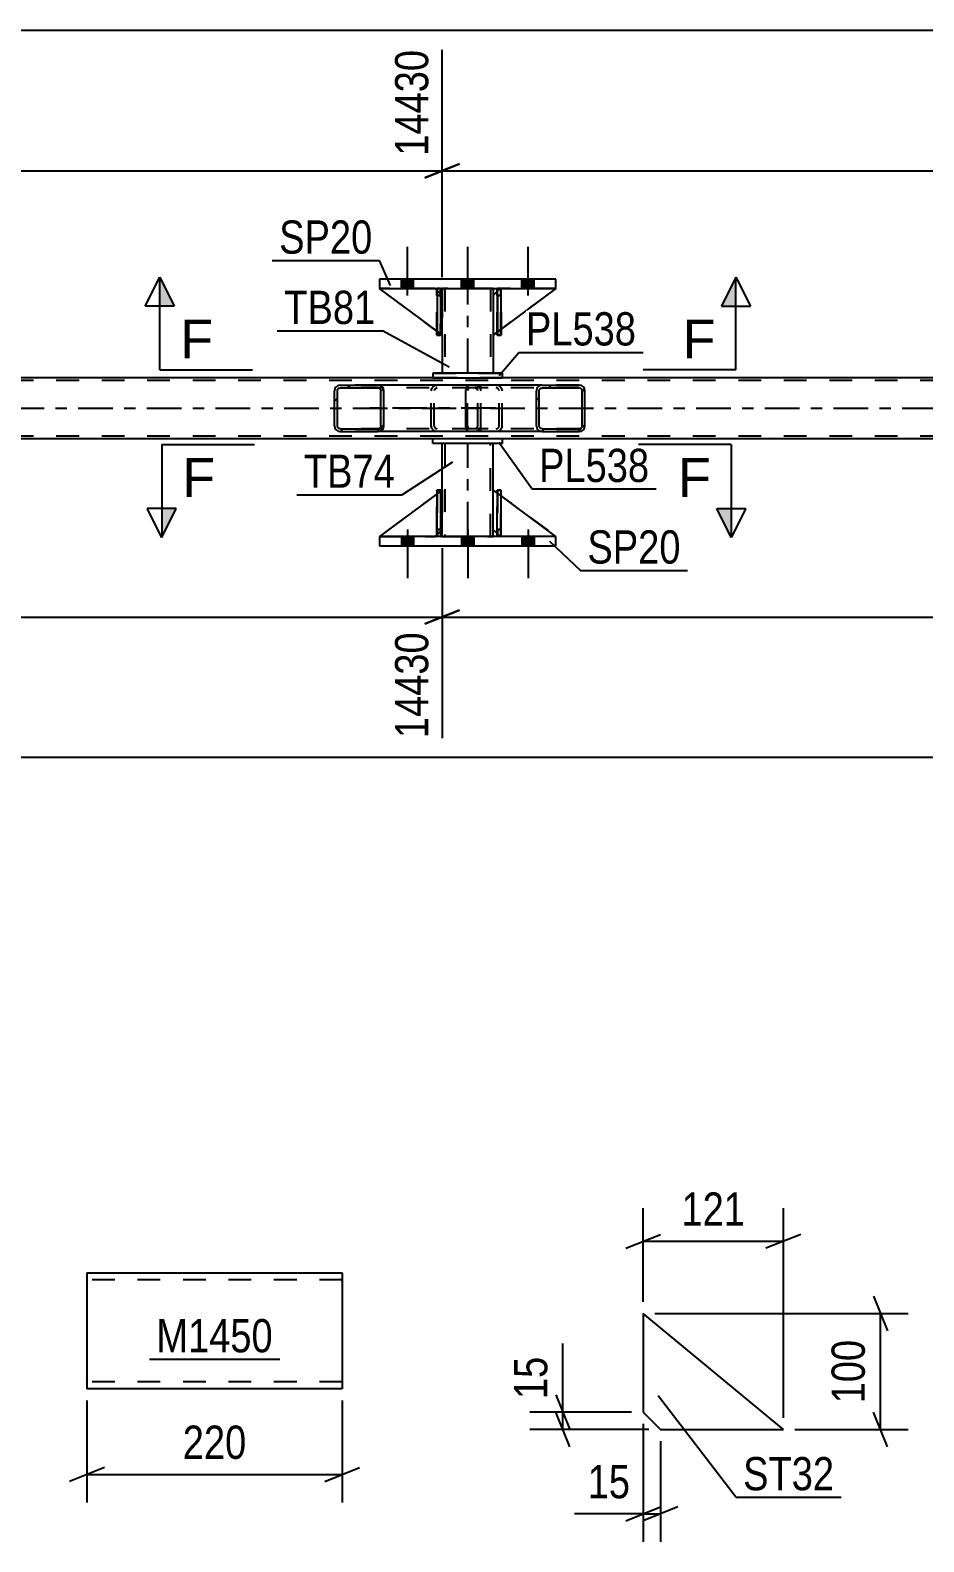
# Model space of a CAD drawing. Header units: millimetres. Extents: x 0 to 841, y 0 to 594.
# Drawn here: x 634.4 to 711.4, y 128.6 to 258.9 of the extents above; entities that cross this region are included whole.
import ezdxf

# ---------------------------------------------------------------- set-up
doc = ezdxf.new("R2010")
doc.units = ezdxf.units.MM
doc.linetypes.add('DXK_LINE_DOT2', pattern=[3.9198, 1.9599, -1.9599])
doc.linetypes.add('DXK_LINE_DOT3', pattern=[5.9187, 2.979, -0.9799, 0.9799, -0.9799])
doc.styles.add('Arial', font='ARIAL.TTF', dxfattribs={"height": 0.2})
doc.styles.add('Arial Narrow', font='ARIALN.TTF', dxfattribs={"height": 0.2})

# ---------------------------------------------------------------- blocks, each defined once
blk = doc.blocks.new('Part-103655217-1241 - 1225')
at = {"color": 2, "linetype": 'Continuous'}
for p, q in [((639.28, 151.75), (639.28, 141.75)), ((639.28, 151.75), (661.28, 151.75)), ((661.28, 151.75), (661.28, 141.75)), ((661.28, 141.75), (639.28, 141.75))]:
    blk.add_line(p, q, dxfattribs=at)
at = {"color": 7, "linetype": 'DXK_LINE_DOT2'}
for p, q in [((661.28, 151.15), (639.28, 151.15)), ((661.28, 151.15), (661.28, 151.1)), ((661.28, 151.1), (661.28, 151.15)), ((661.28, 151.1), (661.28, 151.01)), ((661.28, 151.01), (661.28, 151.1)), ((639.28, 142.35), (639.28, 142.39)), ((661.28, 142.35), (639.28, 142.35))]:
    blk.add_line(p, q, dxfattribs=at)
blk = doc.blocks.new('Part-103655217-5492 - 5425')
at = {"color": 2, "linetype": 'Continuous'}
for p, q in [((669.9, 236.58), (669.9, 235.98)), ((674.3, 236.58), (674.3, 235.98)), ((669.9, 232.58), (669.9, 229.3)), ((674.3, 232.58), (674.3, 229.3))]:
    blk.add_line(p, q, dxfattribs=at)
at = {"color": 7, "linetype": 'DXK_LINE_DOT2'}
for p, q in [((674.3, 236.58), (669.9, 236.58)), ((669.9, 235.98), (669.9, 232.58)), ((670.14, 236.58), (670.14, 229.3)), ((674.06, 236.58), (674.06, 229.3)), ((674.3, 235.98), (674.3, 232.58)), ((674.3, 229.3), (669.9, 229.3))]:
    blk.add_line(p, q, dxfattribs=at)
at = {"color": 7, "linetype": 'DXK_LINE_DOT3'}
blk.add_line((672.1, 229.3), (672.1, 236.58), dxfattribs=at)
blk = doc.blocks.new('Part-103655217-5499 - 5425')
at = {"linetype": 'Continuous'}
h = blk.add_hatch(dxfattribs=at)
h.set_pattern_fill('', scale=0.7, style=0, pattern_type=0)
h.set_pattern_definition([(45, (664.83, 227.9618), (-1.57154, 1.57154), [])])
h.paths.add_polyline_path([(664.87, 227.78), (664.83, 227.96), (664.72, 228.12), (664.55, 228.22), (664.36, 228.26), (661.12, 228.26), (660.93, 228.22), (660.76, 228.12), (660.65, 227.96), (660.61, 227.78), (660.61, 224.74), (660.65, 224.55), (660.76, 224.4), (660.93, 224.29), (661.12, 224.26), (664.36, 224.26), (664.55, 224.29), (664.72, 224.4), (664.83, 224.55), (664.87, 224.74)])
h.paths.add_polyline_path([(664.59, 224.65), (664.54, 224.57), (664.46, 224.52), (664.36, 224.5), (661.12, 224.5), (661.03, 224.52), (660.94, 224.57), (660.89, 224.65), (660.87, 224.74), (660.87, 227.78), (660.89, 227.87), (660.94, 227.95), (661.03, 228), (661.12, 228.02), (664.36, 228.02), (664.46, 228), (664.54, 227.95), (664.59, 227.87), (664.61, 227.78), (664.61, 224.74)])
at = {"color": 2, "linetype": 'Continuous'}
for p, q in [((661.12, 228.26), (660.93, 228.22)), ((661.03, 228), (661.12, 228.02)), ((661.12, 228.26), (664.36, 228.26)), ((661.12, 228.02), (664.36, 228.02)), ((672.23, 228.26), (664.36, 228.26)), ((664.55, 228.22), (664.36, 228.26)), ((664.36, 228.02), (664.46, 228)), ((660.65, 227.96), (660.61, 227.78)), ((660.61, 224.74), (660.61, 227.78)), ((660.87, 227.78), (660.89, 227.87)), ((660.87, 224.74), (660.87, 227.78)), ((660.89, 227.87), (660.94, 227.95)), ((660.94, 227.95), (661.03, 228)), ((664.46, 228), (664.54, 227.95)), ((664.54, 227.95), (664.59, 227.87)), ((664.59, 227.87), (664.61, 227.78)), ((664.61, 224.74), (664.61, 227.78)), ((664.87, 227.78), (664.83, 227.96)), ((664.87, 224.74), (664.87, 227.78)), ((660.61, 224.74), (660.65, 224.55)), ((660.89, 224.65), (660.87, 224.74)), ((660.94, 224.57), (660.89, 224.65)), ((660.93, 224.29), (661.12, 224.26)), ((661.03, 224.52), (660.94, 224.57)), ((661.12, 224.5), (661.03, 224.52)), ((661.12, 224.5), (664.36, 224.5)), ((661.12, 224.26), (664.36, 224.26)), ((664.46, 224.52), (664.36, 224.5)), ((664.36, 224.26), (664.55, 224.29)), ((672.23, 224.26), (664.36, 224.26)), ((664.54, 224.57), (664.46, 224.52)), ((664.59, 224.65), (664.54, 224.57)), ((664.61, 224.74), (664.59, 224.65)), ((664.83, 224.55), (664.87, 224.74))]:
    blk.add_line(p, q, dxfattribs=at)
at = {"color": 7, "linetype": 'DXK_LINE_DOT2'}
for p, q in [((664.36, 228.26), (661.12, 228.26)), ((672.71, 228.02), (661.12, 228.02)), ((669.28, 228.22), (669.47, 228.26)), ((669.47, 228.02), (669.37, 228)), ((672.71, 228.26), (672.23, 228.26)), ((672.71, 228.26), (672.9, 228.22)), ((672.81, 228), (672.71, 228.02)), ((668.96, 227.78), (669, 227.96)), ((668.96, 224.74), (668.96, 227.78)), ((669.24, 227.87), (669.22, 227.78)), ((669.22, 224.74), (669.22, 227.78)), ((669.29, 227.95), (669.24, 227.87)), ((669.37, 228), (669.29, 227.95)), ((672.89, 227.95), (672.81, 228)), ((672.94, 227.87), (672.89, 227.95)), ((672.96, 227.78), (672.94, 227.87)), ((672.96, 224.74), (672.96, 227.78)), ((673.18, 227.96), (673.22, 227.78)), ((673.22, 224.74), (673.22, 227.78)), ((672.71, 224.5), (661.12, 224.5)), ((664.36, 224.26), (661.12, 224.26)), ((669, 224.55), (668.96, 224.74)), ((669.22, 224.74), (669.24, 224.65)), ((669.24, 224.65), (669.29, 224.57)), ((669.47, 224.26), (669.28, 224.29)), ((669.29, 224.57), (669.31, 224.55)), ((669.31, 224.55), (669.37, 224.52)), ((669.37, 224.52), (669.47, 224.5)), ((672.71, 224.26), (672.23, 224.26)), ((672.71, 224.5), (672.81, 224.52)), ((672.9, 224.29), (672.71, 224.26)), ((672.81, 224.52), (672.89, 224.57)), ((672.89, 224.57), (672.94, 224.65)), ((672.94, 224.65), (672.96, 224.74)), ((673.22, 224.74), (673.18, 224.55))]:
    blk.add_line(p, q, dxfattribs=at)
at = {"color": 7, "linetype": 'DXK_LINE_DOT3'}
blk.add_line((674.51, 226.26), (662.74, 226.26), dxfattribs=at)
at = {"color": 2, "linetype": 'Continuous'}
for centre, start, end in [((661.1, 227.76), 110.7583, 155.68), ((664.38, 227.76), 24.32, 69.2417), ((661.1, 224.76), 204.32, 249.2417), ((664.38, 224.76), 290.7583, 335.68)]:
    blk.add_arc(centre, 0.496, start, end, dxfattribs=at)
at = {"color": 7, "linetype": 'DXK_LINE_DOT2'}
for centre, start, end in [((669.45, 227.76), 110.7583, 155.68), ((672.73, 227.76), 24.32, 69.2417), ((669.45, 224.76), 204.32, 249.2417), ((672.73, 224.76), 290.7583, 335.68)]:
    blk.add_arc(centre, 0.496, start, end, dxfattribs=at)
blk = doc.blocks.new('Part-103655217-5683 - 5425')
at = {"color": 2, "linetype": 'Continuous'}
for p, q in [((674.3, 215.82), (674.3, 219.22)), ((674.66, 218.96), (674.3, 219.22)), ((679.7, 215.22), (674.98, 218.72)), ((674.65, 215.46), (674.3, 215.82))]:
    blk.add_line(p, q, dxfattribs=at)
at = {"color": 7, "linetype": 'DXK_LINE_DOT2'}
for p, q in [((674.98, 218.72), (674.66, 218.96)), ((674.9, 215.22), (674.65, 215.46)), ((679.7, 215.22), (674.9, 215.22)), ((679.7, 215.22), (679.7, 215.22)), ((679.7, 215.22), (679.7, 215.22))]:
    blk.add_line(p, q, dxfattribs=at)
blk = doc.blocks.new('Part-103655217-5713 - 5425')
at = {"color": 2, "linetype": 'Continuous'}
for p, q in [((669.46, 232.91), (664.5, 236.58)), ((669.46, 236.42), (669.3, 236.58)), ((669.9, 235.98), (669.78, 236.1)), ((669.9, 235.98), (669.9, 235.98)), ((669.9, 232.58), (669.9, 235.98)), ((669.78, 232.67), (669.9, 232.58)), ((669.9, 232.58), (669.9, 232.58))]:
    blk.add_line(p, q, dxfattribs=at)
at = {"color": 7, "linetype": 'DXK_LINE_DOT2'}
for p, q in [((669.3, 236.58), (664.5, 236.58)), ((669.3, 236.58), (669.9, 235.98)), ((669.78, 236.1), (669.46, 236.42)), ((669.9, 235.98), (669.9, 232.58)), ((669.78, 232.67), (669.46, 232.91))]:
    blk.add_line(p, q, dxfattribs=at)
blk = doc.blocks.new('Part-103655217-5657 - 5425')
at = {"color": 2, "linetype": 'Continuous'}
for p, q in [((674.65, 236.33), (674.3, 235.98)), ((674.3, 235.98), (674.3, 232.58)), ((679.7, 236.58), (674.98, 233.08)), ((674.66, 232.84), (674.3, 232.58))]:
    blk.add_line(p, q, dxfattribs=at)
at = {"color": 7, "linetype": 'DXK_LINE_DOT2'}
for p, q in [((674.9, 236.58), (674.65, 236.33)), ((679.7, 236.58), (674.9, 236.58)), ((674.98, 233.08), (674.66, 232.84))]:
    blk.add_line(p, q, dxfattribs=at)
blk = doc.blocks.new('Part-103655217-5514 - 5425')
at = {"linetype": 'Continuous'}
h = blk.add_hatch(dxfattribs=at)
h.set_pattern_fill('', scale=0.7, style=0, pattern_type=0)
h.set_pattern_definition([(45, (682.175, 227.9618), (-1.57154, 1.57154), [])])
h.paths.add_polyline_path([(682.21, 227.78), (682.18, 227.96), (682.07, 228.12), (681.9, 228.22), (681.71, 228.26), (678.53, 228.26), (678.33, 228.22), (678.17, 228.12), (678.06, 227.96), (678.02, 227.78), (678.02, 224.74), (678.06, 224.55), (678.17, 224.4), (678.33, 224.29), (678.53, 224.26), (681.71, 224.26), (681.9, 224.29), (682.07, 224.4), (682.18, 224.55), (682.21, 224.74)])
h.paths.add_polyline_path([(681.94, 224.65), (681.89, 224.57), (681.81, 224.52), (681.71, 224.5), (678.53, 224.5), (678.43, 224.52), (678.35, 224.57), (678.29, 224.65), (678.27, 224.74), (678.27, 227.78), (678.29, 227.87), (678.35, 227.95), (678.43, 228), (678.53, 228.02), (681.71, 228.02), (681.81, 228), (681.89, 227.95), (681.94, 227.87), (681.96, 227.78), (681.96, 224.74)])
at = {"color": 2, "linetype": 'Continuous'}
for p, q in [((671.98, 227.96), (672.03, 228.12)), ((672.03, 228.12), (672.12, 228.22)), ((672.12, 228.22), (672.23, 228.26)), ((678.53, 228.26), (672.23, 228.26)), ((678.53, 228.26), (678.33, 228.22)), ((678.43, 228), (678.53, 228.02)), ((678.53, 228.26), (681.71, 228.26)), ((678.53, 228.02), (681.71, 228.02)), ((681.9, 228.22), (681.71, 228.26)), ((681.71, 228.02), (681.81, 228)), ((671.95, 227.78), (671.98, 227.96)), ((671.95, 224.74), (671.95, 227.78)), ((678.06, 227.96), (678.02, 227.78)), ((678.02, 224.74), (678.02, 227.78)), ((678.27, 227.78), (678.29, 227.87)), ((678.27, 224.74), (678.27, 227.78)), ((678.29, 227.87), (678.35, 227.95)), ((678.35, 227.95), (678.43, 228)), ((681.81, 228), (681.89, 227.95)), ((681.89, 227.95), (681.94, 227.87)), ((681.94, 227.87), (681.96, 227.78)), ((681.96, 224.74), (681.96, 227.78)), ((682.21, 227.78), (682.18, 227.96)), ((682.21, 224.74), (682.21, 227.78)), ((671.98, 224.55), (671.95, 224.74)), ((672.03, 224.4), (671.98, 224.55)), ((672.12, 224.29), (672.03, 224.4)), ((672.23, 224.26), (672.12, 224.29)), ((678.53, 224.26), (672.23, 224.26)), ((678.02, 224.74), (678.06, 224.55)), ((678.29, 224.65), (678.27, 224.74)), ((678.35, 224.57), (678.29, 224.65)), ((678.33, 224.29), (678.53, 224.26)), ((678.43, 224.52), (678.35, 224.57)), ((678.53, 224.5), (678.43, 224.52)), ((678.53, 224.5), (681.71, 224.5)), ((678.53, 224.26), (681.71, 224.26)), ((681.81, 224.52), (681.71, 224.5)), ((681.71, 224.26), (681.9, 224.29)), ((681.89, 224.57), (681.81, 224.52)), ((681.94, 224.65), (681.89, 224.57)), ((681.96, 224.74), (681.94, 224.65)), ((682.18, 224.55), (682.21, 224.74))]:
    blk.add_line(p, q, dxfattribs=at)
at = {"color": 7, "linetype": 'DXK_LINE_DOT2'}
for p, q in [((672.23, 228.02), (672.17, 228)), ((681.71, 228.02), (672.23, 228.02)), ((673.22, 228.02), (673.22, 228.26)), ((674.56, 228.26), (674.75, 228.22)), ((674.66, 228), (674.56, 228.02)), ((681.71, 228.26), (678.53, 228.26)), ((672.1, 227.87), (672.09, 227.78)), ((672.09, 224.74), (672.09, 227.78)), ((672.13, 227.95), (672.1, 227.87)), ((672.17, 228), (672.13, 227.95)), ((674.74, 227.95), (674.66, 228)), ((674.79, 227.87), (674.74, 227.95)), ((674.81, 227.78), (674.79, 227.87)), ((674.81, 224.74), (674.81, 227.78)), ((675.02, 227.96), (675.06, 227.78)), ((675.06, 224.74), (675.06, 227.78)), ((672.09, 224.74), (672.1, 224.65)), ((672.1, 224.65), (672.13, 224.57)), ((672.13, 224.57), (672.17, 224.52)), ((672.17, 224.52), (672.23, 224.5)), ((681.71, 224.5), (672.23, 224.5)), ((673.22, 224.26), (673.22, 224.5)), ((674.56, 224.5), (674.66, 224.52)), ((674.75, 224.29), (674.56, 224.26)), ((674.66, 224.52), (674.74, 224.57)), ((674.74, 224.57), (674.79, 224.65)), ((674.79, 224.65), (674.81, 224.74)), ((675.06, 224.74), (675.02, 224.55)), ((681.71, 224.26), (678.53, 224.26))]:
    blk.add_line(p, q, dxfattribs=at)
for centre, start, end in [((674.57, 227.76), 23.8494, 68.8059), ((674.57, 224.75), 291.1941, 336.1506)]:
    blk.add_arc(centre, 0.492, start, end, dxfattribs=at)
at = {"color": 2, "linetype": 'Continuous'}
for centre, start, end in [((678.51, 227.76), 111.1941, 156.1506), ((681.73, 227.76), 23.8494, 68.8059), ((678.51, 224.75), 203.8494, 248.8059), ((681.73, 224.75), 291.1941, 336.1506)]:
    blk.add_arc(centre, 0.492, start, end, dxfattribs=at)
blk = doc.blocks.new('Part-103655217-5707 - 5425')
at = {"color": 2, "linetype": 'Continuous'}
for p, q in [((669.78, 236.58), (669.46, 236.58)), ((669.46, 236.58), (669.46, 232.58)), ((669.78, 236.58), (669.78, 236.58)), ((669.78, 236.58), (669.78, 232.58)), ((669.78, 232.58), (669.46, 232.58))]:
    blk.add_line(p, q, dxfattribs=at)
at = {"color": 7, "linetype": 'DXK_LINE_DOT2'}
for p, q in [((669.46, 235.98), (669.46, 236.58)), ((669.78, 235.98), (669.46, 235.98)), ((669.46, 235.98), (669.46, 232.58)), ((669.78, 235.98), (669.78, 236.58)), ((669.78, 236.58), (669.78, 236.58)), ((669.78, 232.58), (669.78, 235.98))]:
    blk.add_line(p, q, dxfattribs=at)
blk = doc.blocks.new('Part-103655217-5595 - 5425')
at = {"color": 7, "linetype": 'DXK_LINE_DOT2'}
for p, q in [((767.95, 228.66), (105.84, 228.66)), ((675.1, 228.9), (669.1, 228.9)), ((767.95, 223.86), (105.84, 223.86)), ((675.1, 223.62), (669.1, 223.62))]:
    blk.add_line(p, q, dxfattribs=at)
at = {"color": 2, "linetype": 'Continuous'}
for p, q in [((669.1, 228.9), (504.83, 228.9)), ((767.95, 228.9), (675.1, 228.9)), ((669.1, 223.62), (504.83, 223.62)), ((767.95, 223.62), (675.1, 223.62))]:
    blk.add_line(p, q, dxfattribs=at)
at = {"color": 7, "linetype": 'DXK_LINE_DOT3'}
blk.add_line((105.84, 226.26), (767.95, 226.26), dxfattribs=at)
blk = doc.blocks.new('Part-103655217-5596 - 5425')
at = {"color": 7, "linetype": 'DXK_LINE_DOT2'}
for p, q in [((669.77, 219.22), (669.45, 219.22)), ((669.45, 215.82), (669.45, 219.22)), ((669.46, 215.22), (669.45, 219.22)), ((669.77, 219.22), (669.77, 215.82)), ((669.78, 215.22), (669.77, 219.22)), ((669.77, 215.82), (669.45, 215.82)), ((669.45, 215.22), (669.45, 215.82)), ((669.78, 215.22), (669.45, 215.22)), ((669.77, 215.82), (669.77, 215.22)), ((669.77, 215.22), (669.78, 215.22))]:
    blk.add_line(p, q, dxfattribs=at)
blk = doc.blocks.new('Part-103655217-5597 - 5425')
at = {"color": 2, "linetype": 'Continuous'}
for p, q in [((674.65, 215.22), (674.66, 219.22)), ((674.66, 219.22), (674.98, 219.22)), ((674.97, 215.22), (674.98, 219.22)), ((674.66, 215.22), (674.65, 215.22)), ((674.98, 215.22), (674.65, 215.22))]:
    blk.add_line(p, q, dxfattribs=at)
at = {"color": 7, "linetype": 'DXK_LINE_DOT2'}
for p, q in [((674.66, 219.22), (674.66, 215.82)), ((674.98, 215.82), (674.98, 219.22)), ((674.66, 215.82), (674.66, 215.22)), ((674.66, 215.82), (674.98, 215.82)), ((674.97, 215.22), (674.98, 215.22)), ((674.98, 215.22), (674.98, 215.82))]:
    blk.add_line(p, q, dxfattribs=at)
blk = doc.blocks.new('Part-103655217-5598 - 5425')
at = {"color": 2, "linetype": 'Continuous'}
for p, q in [((669.46, 215.22), (669.46, 219.22)), ((669.46, 219.22), (669.78, 219.22)), ((669.78, 215.22), (669.78, 219.22)), ((669.46, 215.22), (669.46, 215.22)), ((669.78, 215.22), (669.46, 215.22))]:
    blk.add_line(p, q, dxfattribs=at)
at = {"color": 7, "linetype": 'DXK_LINE_DOT2'}
for p, q in [((669.46, 219.22), (669.46, 215.82)), ((669.78, 215.82), (669.78, 219.22)), ((669.46, 215.82), (669.46, 215.22)), ((669.46, 215.82), (669.78, 215.82)), ((669.78, 215.22), (669.78, 215.82)), ((669.78, 215.22), (669.78, 215.22))]:
    blk.add_line(p, q, dxfattribs=at)
blk = doc.blocks.new('Part-103655217-5601 - 5425')
at = {"color": 7, "linetype": 'DXK_LINE_DOT2'}
for p, q in [((669.9, 219.22), (664.5, 215.22)), ((669.9, 215.82), (669.9, 219.22)), ((669.9, 219.22), (669.9, 215.82)), ((664.5, 215.22), (669.3, 215.22)), ((669.3, 215.22), (669.9, 215.82)), ((669.9, 215.82), (669.3, 215.22)), ((669.9, 215.82), (669.9, 215.82))]:
    blk.add_line(p, q, dxfattribs=at)
blk = doc.blocks.new('Part-103655217-5604 - 5425')
at = {"color": 2, "linetype": 'Continuous'}
for p, q in [((669.46, 218.89), (664.5, 215.22)), ((669.9, 219.22), (669.78, 219.12)), ((669.9, 215.82), (669.9, 219.22)), ((669.46, 215.37), (669.3, 215.22)), ((669.9, 215.82), (669.78, 215.69)), ((669.9, 215.82), (669.9, 215.82))]:
    blk.add_line(p, q, dxfattribs=at)
at = {"color": 7, "linetype": 'DXK_LINE_DOT2'}
for p, q in [((669.78, 219.12), (669.46, 218.89)), ((669.9, 215.82), (669.9, 219.22)), ((664.5, 215.22), (669.3, 215.22)), ((669.9, 215.82), (669.3, 215.22)), ((669.78, 215.69), (669.46, 215.37))]:
    blk.add_line(p, q, dxfattribs=at)
blk = doc.blocks.new('Part-103655217-5607 - 5425')
at = {"color": 7, "linetype": 'DXK_LINE_DOT2'}
for p, q in [((674.3, 215.82), (674.3, 219.22)), ((674.3, 219.22), (679.7, 215.22)), ((674.9, 215.22), (674.3, 215.82)), ((679.7, 215.22), (674.9, 215.22))]:
    blk.add_line(p, q, dxfattribs=at)
blk = doc.blocks.new('Part-103655217-5612 - 5425')
at = {"color": 2, "linetype": 'Continuous'}
for p, q in [((675.1, 229.3), (669.1, 229.3)), ((669.1, 229.3), (669.1, 228.9)), ((669.1, 228.9), (675.1, 228.9)), ((675.1, 228.9), (675.1, 229.3))]:
    blk.add_line(p, q, dxfattribs=at)
at = {"color": 7, "linetype": 'DXK_LINE_DOT2'}
for p, q in [((669.1, 229.3), (675.1, 229.3)), ((669.1, 228.9), (675.1, 228.9))]:
    blk.add_line(p, q, dxfattribs=at)
blk = doc.blocks.new('Part-103655217-5617 - 5425')
at = {"color": 2, "linetype": 'Continuous'}
for p, q in [((675.1, 223.62), (669.1, 223.62)), ((669.1, 223.22), (669.1, 223.62)), ((675.1, 223.22), (669.1, 223.22)), ((675.1, 223.22), (675.1, 223.62))]:
    blk.add_line(p, q, dxfattribs=at)
blk = doc.blocks.new('Part-103655217-5622 - 5425')
at = {"color": 2, "linetype": 'Continuous'}
for p, q in [((669.9, 219.22), (669.9, 223.22)), ((674.3, 219.22), (674.3, 223.22)), ((669.9, 215.22), (669.9, 215.82)), ((674.3, 215.22), (674.3, 215.82))]:
    blk.add_line(p, q, dxfattribs=at)
at = {"color": 7, "linetype": 'DXK_LINE_DOT2'}
for p, q in [((674.3, 223.22), (669.9, 223.22)), ((670.14, 223.22), (670.14, 215.22)), ((674.06, 215.22), (674.06, 223.22)), ((669.9, 215.82), (669.9, 219.22)), ((674.3, 215.82), (674.3, 219.22)), ((669.9, 215.22), (674.3, 215.22))]:
    blk.add_line(p, q, dxfattribs=at)
at = {"color": 7, "linetype": 'DXK_LINE_DOT3'}
blk.add_line((672.1, 215.22), (672.1, 223.22), dxfattribs=at)
blk = doc.blocks.new('Part-103655217-5623 - 5425')
at = {"color": 7, "linetype": 'DXK_LINE_DOT2'}
for p, q in [((674.65, 235.98), (674.65, 236.58)), ((674.65, 236.58), (674.65, 236.58)), ((674.65, 236.58), (674.65, 232.58)), ((674.97, 236.58), (674.65, 236.58)), ((674.65, 232.58), (674.65, 235.98)), ((674.65, 235.98), (674.97, 235.98)), ((674.97, 235.98), (674.97, 236.58)), ((674.97, 232.58), (674.97, 236.58)), ((674.97, 235.98), (674.97, 232.58)), ((674.65, 232.58), (674.97, 232.58))]:
    blk.add_line(p, q, dxfattribs=at)
blk = doc.blocks.new('Part-103655217-5705 - 5425')
at = {"color": 7, "linetype": 'DXK_LINE_DOT2'}
for p, q in [((669.45, 235.98), (669.45, 236.58)), ((669.46, 236.58), (669.45, 232.58)), ((669.45, 232.58), (669.45, 235.98)), ((669.45, 235.98), (669.77, 235.98)), ((669.45, 236.58), (669.46, 236.58)), ((669.78, 236.58), (669.45, 236.58)), ((669.77, 235.98), (669.77, 236.58)), ((669.77, 232.58), (669.78, 236.58)), ((669.77, 235.98), (669.77, 232.58)), ((669.45, 232.58), (669.77, 232.58))]:
    blk.add_line(p, q, dxfattribs=at)
blk = doc.blocks.new('Part-103655217-5658 - 5425')
at = {"color": 7, "linetype": 'DXK_LINE_DOT2'}
for p, q in [((674.97, 219.22), (674.65, 219.22)), ((674.65, 215.82), (674.65, 219.22)), ((674.65, 215.22), (674.65, 219.22)), ((674.97, 219.22), (674.97, 215.82)), ((674.97, 215.22), (674.97, 219.22)), ((674.97, 215.82), (674.65, 215.82)), ((674.65, 215.22), (674.65, 215.82)), ((674.97, 215.22), (674.65, 215.22)), ((674.97, 215.82), (674.97, 215.22)), ((674.97, 215.22), (674.97, 215.22))]:
    blk.add_line(p, q, dxfattribs=at)
blk = doc.blocks.new('Part-103655217-5688 - 5425')
at = {"color": 2, "linetype": 'Continuous'}
for p, q in [((664.5, 215.22), (664.5, 214.42)), ((679.7, 215.22), (664.5, 215.22)), ((679.7, 214.42), (679.7, 215.22)), ((664.5, 214.42), (679.7, 214.42))]:
    blk.add_line(p, q, dxfattribs=at)
blk = doc.blocks.new('Part-103655217-5693 - 5425')
at = {"color": 2, "linetype": 'Continuous'}
for p, q in [((679.7, 237.38), (664.5, 237.38)), ((664.5, 237.38), (664.5, 236.58)), ((679.7, 236.58), (679.7, 237.38)), ((664.5, 236.58), (679.7, 236.58))]:
    blk.add_line(p, q, dxfattribs=at)
blk = doc.blocks.new('Bolt-103655217-5695 - 5425')
at = {"linetype": 'Continuous'}
for points in [[(666.38, 236.58), (667.42, 236.58), (667.42, 237.38), (666.38, 237.38)], [(666.38, 236.58), (667.42, 236.58), (667.42, 237.38), (666.38, 237.38)], [(666.38, 236.58), (667.42, 236.58), (667.42, 237.38), (666.38, 237.38)], [(671.58, 236.58), (672.62, 236.58), (672.62, 237.38), (671.58, 237.38)], [(671.58, 236.58), (672.62, 236.58), (672.62, 237.38), (671.58, 237.38)], [(676.78, 236.58), (677.82, 236.58), (677.82, 237.38), (676.78, 237.38)], [(676.78, 236.58), (677.82, 236.58), (677.82, 237.38), (676.78, 237.38)], [(676.78, 236.58), (677.82, 236.58), (677.82, 237.38), (676.78, 237.38)]]:
    blk.add_hatch(color=1, dxfattribs=at).paths.add_polyline_path(points)
at = {"color": 1, "linetype": 'Continuous'}
for p, q in [((666.9, 235.98), (666.9, 240.18)), ((666.9, 235.98), (666.9, 240.18)), ((666.9, 235.98), (666.9, 240.18)), ((672.1, 235.98), (672.1, 240.18)), ((672.1, 235.98), (672.1, 240.18)), ((677.3, 235.98), (677.3, 240.18)), ((677.3, 235.98), (677.3, 240.18)), ((677.3, 235.98), (677.3, 240.18)), ((666.38, 236.58), (666.38, 237.38)), ((666.38, 236.58), (666.38, 237.38)), ((666.38, 236.58), (666.38, 237.38)), ((667.42, 236.58), (667.42, 237.38)), ((667.42, 236.58), (667.42, 237.38)), ((667.42, 236.58), (667.42, 237.38)), ((671.58, 236.58), (671.58, 237.38)), ((671.58, 236.58), (671.58, 237.38)), ((672.62, 236.58), (672.62, 237.38)), ((672.62, 236.58), (672.62, 237.38)), ((676.78, 236.58), (676.78, 237.38)), ((676.78, 236.58), (676.78, 237.38)), ((676.78, 236.58), (676.78, 237.38)), ((677.82, 236.58), (677.82, 237.38)), ((677.82, 236.58), (677.82, 237.38)), ((677.82, 236.58), (677.82, 237.38))]:
    blk.add_line(p, q, dxfattribs=at)
blk = doc.blocks.new('Bolt-103655217-5696 - 5425')
at = {"linetype": 'Continuous'}
for points in [[(667.42, 215.22), (666.38, 215.22), (666.38, 214.42), (667.42, 214.42)], [(667.42, 215.22), (666.38, 215.22), (666.38, 214.42), (667.42, 214.42)], [(667.42, 215.22), (666.38, 215.22), (666.38, 214.42), (667.42, 214.42)], [(672.62, 215.22), (671.58, 215.22), (671.58, 214.42), (672.62, 214.42)], [(672.62, 215.22), (671.58, 215.22), (671.58, 214.42), (672.62, 214.42)], [(677.82, 215.22), (676.78, 215.22), (676.78, 214.42), (677.82, 214.42)], [(677.82, 215.22), (676.78, 215.22), (676.78, 214.42), (677.82, 214.42)], [(677.82, 215.22), (676.78, 215.22), (676.78, 214.42), (677.82, 214.42)]]:
    blk.add_hatch(color=1, dxfattribs=at).paths.add_polyline_path(points)
at = {"color": 1, "linetype": 'Continuous'}
for p, q in [((666.38, 215.22), (666.38, 214.42)), ((666.38, 215.22), (666.38, 214.42)), ((666.38, 215.22), (666.38, 214.42)), ((666.9, 215.82), (666.9, 211.62)), ((666.9, 215.82), (666.9, 211.62)), ((666.9, 215.82), (666.9, 211.62)), ((667.42, 215.22), (667.42, 214.42)), ((667.42, 215.22), (667.42, 214.42)), ((667.42, 215.22), (667.42, 214.42)), ((671.58, 215.22), (671.58, 214.42)), ((671.58, 215.22), (671.58, 214.42)), ((672.1, 215.82), (672.1, 211.62)), ((672.1, 215.82), (672.1, 211.62)), ((672.62, 215.22), (672.62, 214.42)), ((672.62, 215.22), (672.62, 214.42)), ((676.78, 215.22), (676.78, 214.42)), ((676.78, 215.22), (676.78, 214.42)), ((676.78, 215.22), (676.78, 214.42)), ((677.3, 215.82), (677.3, 211.62)), ((677.3, 215.82), (677.3, 211.62)), ((677.3, 215.82), (677.3, 211.62)), ((677.82, 215.22), (677.82, 214.42)), ((677.82, 215.22), (677.82, 214.42)), ((677.82, 215.22), (677.82, 214.42))]:
    blk.add_line(p, q, dxfattribs=at)
blk = doc.blocks.new('Part-103655217-5706 - 5425')
at = {"color": 2, "linetype": 'Continuous'}
for p, q in [((674.97, 236.58), (674.65, 236.58)), ((674.65, 236.58), (674.66, 232.58)), ((674.98, 236.58), (674.97, 236.58)), ((674.97, 236.58), (674.98, 232.58)), ((674.98, 232.58), (674.66, 232.58))]:
    blk.add_line(p, q, dxfattribs=at)
at = {"color": 7, "linetype": 'DXK_LINE_DOT2'}
for p, q in [((674.66, 235.98), (674.66, 236.58)), ((674.98, 235.98), (674.66, 235.98)), ((674.66, 235.98), (674.66, 232.58)), ((674.98, 236.58), (674.97, 236.58)), ((674.98, 235.98), (674.98, 236.58)), ((674.98, 232.58), (674.98, 235.98))]:
    blk.add_line(p, q, dxfattribs=at)
blk = doc.blocks.new('Part-103655217-5710 - 5425')
at = {"color": 7, "linetype": 'DXK_LINE_DOT2'}
for p, q in [((669.9, 232.58), (664.5, 236.58)), ((664.5, 236.58), (669.3, 236.58)), ((669.3, 236.58), (669.9, 235.98)), ((669.9, 235.98), (669.3, 236.58)), ((669.9, 235.98), (669.9, 232.58)), ((669.9, 235.98), (669.9, 235.98)), ((669.9, 235.98), (669.9, 232.58))]:
    blk.add_line(p, q, dxfattribs=at)
blk = doc.blocks.new('Part-103655217-5716 - 5425')
at = {"color": 7, "linetype": 'DXK_LINE_DOT2'}
for p, q in [((674.9, 236.58), (674.3, 235.98)), ((674.3, 232.58), (679.7, 236.58)), ((674.3, 235.98), (674.3, 232.58)), ((679.7, 236.58), (674.9, 236.58))]:
    blk.add_line(p, q, dxfattribs=at)
blk = doc.blocks.new('Part-103655217-6355 - 6349')
at = {"color": 2, "linetype": 'Continuous'}
for p, q in [((687.22, 148.24), (687.22, 139.74)), ((699.31, 138.24), (687.22, 148.24)), ((687.22, 139.74), (688.72, 138.24)), ((688.72, 138.24), (699.31, 138.24))]:
    blk.add_line(p, q, dxfattribs=at)
blk = doc.blocks.new('StraightDimension-103655217-1244 - 1225')
at = {"color": 7, "linetype": 'Continuous'}
for p, q in [((639.28, 140.75), (639.28, 131.96)), ((661.28, 140.75), (661.28, 131.96)), ((640.78, 134.96), (637.78, 133.76)), ((639.28, 134.36), (661.28, 134.36)), ((659.78, 133.76), (662.78, 134.96))]:
    blk.add_line(p, q, dxfattribs=at)
at = {"color": 0}
blk.add_wipeout([(653.62, 135.11), (653.62, 139.31), (646.94, 139.31), (646.94, 135.11)], dxfattribs=at)
at = {"color": 3, "style": 'Arial Narrow'}
blk.add_text('220', height=2.863, dxfattribs=at).set_placement((647.54, 135.71))
blk = doc.blocks.new('StraightDimension-103655217-5729 - 5425')
at = {"color": 7, "linetype": 'Continuous'}
blk.add_line((95.62, 258.85), (778.17, 258.85), dxfattribs=at)
blk = doc.blocks.new('StraightDimension-103655217-5761 - 5425')
at = {"color": 7, "linetype": 'Continuous'}
for p, q in [((669.9, 237.58), (669.9, 257.17)), ((778.17, 229.9), (778.17, 257.17)), ((671.4, 247.33), (668.4, 246.13)), ((669.9, 246.73), (778.17, 246.73)), ((776.67, 246.13), (779.67, 247.33))]:
    blk.add_line(p, q, dxfattribs=at)
at = {"color": 0}
blk.add_wipeout([(728.29, 247.48), (728.29, 251.68), (719.78, 251.68), (719.78, 247.48)], dxfattribs=at)
at = {"color": 3, "style": 'Arial Narrow'}
blk.add_text('3204', height=2.863, dxfattribs=at).set_placement((720.38, 248.08))
at = {"color": 0, "linetype": 'Continuous'}
blk.add_wipeout([(777.57, 257.77), (773.37, 257.77), (773.37, 247.43), (777.57, 247.43)], dxfattribs=at)
at = {"color": 3, "linetype": 'Continuous', "style": 'Arial Narrow'}
blk.add_text('17635', height=2.863, rotation=90.0002, dxfattribs=at).set_placement((776.97, 248.03))
blk = doc.blocks.new('StraightDimension-103655217-5765 - 5425')
at = {"color": 7, "linetype": 'Continuous'}
for p, q in [((669.9, 237.58), (669.9, 257.17)), ((499.63, 246.73), (669.9, 246.73)), ((668.4, 246.13), (671.4, 247.33))]:
    blk.add_line(p, q, dxfattribs=at)
at = {"color": 0, "linetype": 'Continuous'}
blk.add_wipeout([(669.3, 257.77), (665.1, 257.77), (665.1, 247.43), (669.3, 247.43)], dxfattribs=at)
at = {"color": 3, "linetype": 'Continuous', "style": 'Arial Narrow'}
blk.add_text('14430', height=2.863, rotation=90.0002, dxfattribs=at).set_placement((668.7, 248.03))
blk = doc.blocks.new('StraightDimension-103655217-5880 - 5425')
at = {"color": 7, "linetype": 'Continuous'}
for p, q in [((669.9, 214.22), (669.9, 197.83)), ((668.4, 207.67), (671.4, 208.87)), ((499.63, 208.27), (669.9, 208.27))]:
    blk.add_line(p, q, dxfattribs=at)
at = {"color": 0, "linetype": 'Continuous'}
blk.add_wipeout([(669.3, 207.57), (665.1, 207.57), (665.1, 197.23), (669.3, 197.23)], dxfattribs=at)
at = {"color": 3, "linetype": 'Continuous', "style": 'Arial Narrow'}
blk.add_text('14430', height=2.863, rotation=90.0002, dxfattribs=at).set_placement((668.7, 197.83))
blk = doc.blocks.new('StraightDimension-103655217-5886 - 5425')
at = {"color": 7, "linetype": 'Continuous'}
for p, q in [((778.17, 222.62), (778.17, 197.83)), ((669.9, 214.22), (669.9, 197.83)), ((671.4, 208.87), (668.4, 207.67)), ((776.67, 207.67), (779.67, 208.87)), ((669.9, 208.27), (778.17, 208.27))]:
    blk.add_line(p, q, dxfattribs=at)
at = {"color": 0}
blk.add_wipeout([(728.29, 209.02), (728.29, 213.22), (719.78, 213.22), (719.78, 209.02)], dxfattribs=at)
at = {"color": 3, "style": 'Arial Narrow'}
blk.add_text('3204', height=2.863, dxfattribs=at).set_placement((720.38, 209.62))
at = {"color": 0, "linetype": 'Continuous'}
blk.add_wipeout([(777.57, 207.57), (773.37, 207.57), (773.37, 197.23), (777.57, 197.23)], dxfattribs=at)
at = {"color": 3, "linetype": 'Continuous', "style": 'Arial Narrow'}
blk.add_text('17635', height=2.863, rotation=90.0002, dxfattribs=at).set_placement((776.97, 197.83))
blk = doc.blocks.new('StraightDimension-103655217-11258 - 5425')
at = {"color": 7, "linetype": 'Continuous'}
blk.add_line((94.98, 196.2), (778.81, 196.2), dxfattribs=at)
blk = doc.blocks.new('StraightDimension-103655217-6379 - 6349')
at = {"color": 7, "linetype": 'Continuous'}
for p, q in [((680.31, 139.74), (680.31, 145.64)), ((680.31, 139.74), (680.31, 145.64)), ((679.71, 141.24), (680.91, 138.24)), ((686.22, 139.74), (677.46, 139.74)), ((680.91, 136.74), (679.71, 139.74)), ((680.31, 138.24), (680.31, 139.74)), ((687.72, 138.24), (677.46, 138.24))]:
    blk.add_line(p, q, dxfattribs=at)
at = {"color": 0}
blk.add_wipeout([(679.56, 145.12), (675.36, 145.12), (675.36, 140.26), (679.56, 140.26)], dxfattribs=at)
at = {"color": 3, "style": 'Arial Narrow'}
blk.add_text('15', height=2.863, rotation=90.0002, dxfattribs=at).set_placement((678.96, 140.86))
blk = doc.blocks.new('StraightDimension-103655217-6357 - 6349')
at = {"color": 7, "linetype": 'Continuous'}
for p, q in [((687.22, 138.74), (687.22, 128.56)), ((688.72, 137.24), (688.72, 128.56)), ((687.22, 130.96), (681.32, 130.96)), ((687.22, 130.96), (681.32, 130.96)), ((685.72, 130.36), (688.72, 131.56)), ((690.22, 131.56), (687.22, 130.36)), ((687.22, 130.96), (688.72, 130.96))]:
    blk.add_line(p, q, dxfattribs=at)
at = {"color": 0}
blk.add_wipeout([(686.7, 131.71), (686.7, 135.91), (681.84, 135.91), (681.84, 131.71)], dxfattribs=at)
at = {"color": 3, "style": 'Arial Narrow'}
blk.add_text('15', height=2.863, dxfattribs=at).set_placement((682.44, 132.31))
blk = doc.blocks.new('StraightDimension-103655217-6369 - 6349')
at = {"color": 7, "linetype": 'Continuous'}
for p, q in [((687.22, 149.24), (687.22, 157.31)), ((699.31, 139.24), (699.31, 157.31)), ((685.72, 153.86), (688.72, 155.06)), ((700.81, 155.06), (697.81, 153.86)), ((687.22, 154.46), (699.31, 154.46))]:
    blk.add_line(p, q, dxfattribs=at)
at = {"color": 0}
blk.add_wipeout([(696.61, 155.21), (696.61, 159.41), (689.93, 159.41), (689.93, 155.21)], dxfattribs=at)
at = {"color": 3, "style": 'Arial Narrow'}
blk.add_text('121', height=2.863, dxfattribs=at).set_placement((690.53, 155.81))
blk = doc.blocks.new('StraightDimension-103655217-6390 - 6349')
at = {"color": 7, "linetype": 'Continuous'}
for p, q in [((707.08, 149.74), (708.28, 146.74)), ((688.22, 148.24), (710.08, 148.24)), ((707.68, 138.24), (707.68, 148.24)), ((708.28, 136.74), (707.08, 139.74)), ((700.31, 138.24), (710.08, 138.24))]:
    blk.add_line(p, q, dxfattribs=at)
at = {"color": 0}
blk.add_wipeout([(706.93, 146.58), (702.73, 146.58), (702.73, 139.89), (706.93, 139.89)], dxfattribs=at)
at = {"color": 3, "style": 'Arial Narrow'}
blk.add_text('100', height=2.863, rotation=90.0002, dxfattribs=at).set_placement((706.33, 140.49))
blk = doc.blocks.new('Mark-103655217-1238 - 1225')
at = {"color": 0}
blk.add_wipeout([(655.31, 144.89), (655.31, 147.89), (645.26, 147.89), (645.26, 144.89)], dxfattribs=at)
blk.add_wipeout([(655.31, 144.89), (655.31, 147.89), (645.26, 147.89), (645.26, 144.89)], dxfattribs=at)
at = {"color": 30, "linetype": 'Continuous'}
blk.add_line((644.66, 144.29), (655.91, 144.29), dxfattribs=at)
at = {"color": 3, "style": 'Arial Narrow'}
blk.add_text('M1450', height=2.863, dxfattribs=at).set_placement((645.26, 144.89))
blk = doc.blocks.new('Mark-103655217-5488 - 5425')
at = {"color": 0}
blk.add_wipeout([(664.15, 233.53), (664.15, 236.53), (656.29, 236.53), (656.29, 233.53)], dxfattribs=at)
blk.add_wipeout([(664.15, 233.53), (664.15, 236.53), (656.29, 236.53), (656.29, 233.53)], dxfattribs=at)
at = {"color": 30, "linetype": 'Continuous'}
for p in [(655.69, 232.93), (670.49, 229.8)]:
    blk.add_line(p, (664.75, 232.93), dxfattribs=at)
at = {"color": 3, "style": 'Arial Narrow'}
blk.add_text('TB81', height=2.863, dxfattribs=at).set_placement((656.29, 233.53))
blk = doc.blocks.new('Mark-103655217-5608 - 5425')
at = {"color": 0}
blk.add_wipeout([(686.63, 231.68), (686.63, 234.68), (677.12, 234.68), (677.12, 231.68)], dxfattribs=at)
blk.add_wipeout([(686.63, 231.68), (686.63, 234.68), (677.12, 234.68), (677.12, 231.68)], dxfattribs=at)
at = {"color": 30, "linetype": 'Continuous'}
for p, q in [((674.82, 229.1), (676.52, 231.08)), ((676.52, 231.08), (687.23, 231.08))]:
    blk.add_line(p, q, dxfattribs=at)
at = {"color": 3, "style": 'Arial Narrow'}
blk.add_text('PL538', height=2.863, dxfattribs=at).set_placement((677.12, 231.68))
blk = doc.blocks.new('Mark-103655217-5613 - 5425')
at = {"color": 0}
blk.add_wipeout([(687.75, 219.91), (687.75, 222.91), (678.25, 222.91), (678.25, 219.91)], dxfattribs=at)
blk.add_wipeout([(687.75, 219.91), (687.75, 222.91), (678.25, 222.91), (678.25, 219.91)], dxfattribs=at)
at = {"color": 30, "linetype": 'Continuous'}
for p, q in [((674.79, 223.35), (677.65, 219.31)), ((677.65, 219.31), (688.35, 219.31))]:
    blk.add_line(p, q, dxfattribs=at)
at = {"color": 3, "style": 'Arial Narrow'}
blk.add_text('PL538', height=2.863, dxfattribs=at).set_placement((678.25, 219.91))
blk = doc.blocks.new('Mark-103655217-5618 - 5425')
at = {"color": 0}
blk.add_wipeout([(665.84, 219.41), (665.84, 222.41), (657.98, 222.41), (657.98, 219.41)], dxfattribs=at)
blk.add_wipeout([(665.84, 219.41), (665.84, 222.41), (657.98, 222.41), (657.98, 219.41)], dxfattribs=at)
at = {"color": 30, "linetype": 'Continuous'}
for p in [(670.79, 221.61), (657.38, 218.81)]:
    blk.add_line(p, (666.44, 218.81), dxfattribs=at)
at = {"color": 3, "style": 'Arial Narrow'}
blk.add_text('TB74', height=2.863, dxfattribs=at).set_placement((657.98, 219.41))
blk = doc.blocks.new('Mark-103655217-5684 - 5425')
at = {"color": 0}
blk.add_wipeout([(690.46, 212.88), (690.46, 215.88), (682.42, 215.88), (682.42, 212.88)], dxfattribs=at)
blk.add_wipeout([(690.46, 212.88), (690.46, 215.88), (682.42, 215.88), (682.42, 212.88)], dxfattribs=at)
at = {"color": 30, "linetype": 'Continuous'}
for p, q in [((679.15, 214.8), (681.82, 212.28)), ((681.82, 212.28), (691.06, 212.28))]:
    blk.add_line(p, q, dxfattribs=at)
at = {"color": 3, "style": 'Arial Narrow'}
blk.add_text('SP20', height=2.863, dxfattribs=at).set_placement((682.42, 212.88))
blk = doc.blocks.new('Mark-103655217-5689 - 5425')
at = {"color": 0}
blk.add_wipeout([(663.89, 239.59), (663.89, 242.59), (655.85, 242.59), (655.85, 239.59)], dxfattribs=at)
blk.add_wipeout([(663.89, 239.59), (663.89, 242.59), (655.85, 242.59), (655.85, 239.59)], dxfattribs=at)
at = {"color": 30, "linetype": 'Continuous'}
for p in [(655.25, 238.99), (665.44, 236.86)]:
    blk.add_line(p, (664.49, 238.99), dxfattribs=at)
at = {"color": 3, "style": 'Arial Narrow'}
blk.add_text('SP20', height=2.863, dxfattribs=at).set_placement((655.85, 239.59))
blk = doc.blocks.new('SectionMark-103655217-5897 - 5425')
at = {"linetype": 'Continuous'}
for points in [[(646.81, 235.07), (645.56, 235.07), (645.56, 237.57)], [(695.22, 235.07), (693.97, 235.07), (695.22, 237.57)]]:
    blk.add_hatch(color=6, dxfattribs=at).paths.add_polyline_path(points)
at = {"color": 6, "linetype": 'Continuous'}
for p, q in [((644.31, 235.07), (645.56, 237.57)), ((645.56, 229.57), (645.56, 237.57)), ((645.56, 237.57), (646.81, 235.07)), ((695.22, 237.57), (693.97, 235.07)), ((695.22, 229.57), (695.22, 237.57)), ((695.22, 237.57), (696.47, 235.07)), ((646.81, 235.07), (644.31, 235.07)), ((693.97, 235.07), (696.47, 235.07)), ((645.56, 229.57), (653.56, 229.57)), ((695.22, 229.57), (687.22, 229.57))]:
    blk.add_line(p, q, dxfattribs=at)
at = {"color": 0, "linetype": 'Continuous'}
for points in [[(650.16, 230.57), (650.16, 234.07), (647.31, 234.07), (647.31, 230.57)], [(693.47, 230.57), (693.47, 234.07), (690.62, 234.07), (690.62, 230.57)]]:
    blk.add_wipeout(points, dxfattribs=at)
at = {"color": 3, "linetype": 'Continuous', "style": 'Arial'}
for p in [(647.31, 230.57), (690.62, 230.57)]:
    blk.add_text('F', height=3.34, dxfattribs=at).set_placement(p)
blk = doc.blocks.new('SectionMark-103655217-5901 - 5425')
at = {"linetype": 'Continuous'}
for points in [[(645.73, 217.63), (646.98, 217.63), (645.73, 215.13)], [(693.57, 217.63), (694.82, 217.63), (694.82, 215.13)]]:
    blk.add_hatch(color=6, dxfattribs=at).paths.add_polyline_path(points)
at = {"color": 6, "linetype": 'Continuous'}
for p, q in [((645.73, 223.13), (653.73, 223.13)), ((645.73, 223.13), (645.73, 215.13)), ((694.82, 223.13), (686.82, 223.13)), ((694.82, 223.13), (694.82, 215.13)), ((645.73, 215.13), (644.48, 217.63)), ((646.98, 217.63), (644.48, 217.63)), ((645.73, 215.13), (646.98, 217.63)), ((693.57, 217.63), (696.07, 217.63)), ((694.82, 215.13), (693.57, 217.63)), ((696.07, 217.63), (694.82, 215.13))]:
    blk.add_line(p, q, dxfattribs=at)
at = {"color": 0, "linetype": 'Continuous'}
for points in [[(650.33, 218.63), (650.33, 222.13), (647.48, 222.13), (647.48, 218.63)], [(693.07, 218.63), (693.07, 222.13), (690.22, 222.13), (690.22, 218.63)]]:
    blk.add_wipeout(points, dxfattribs=at)
at = {"color": 3, "linetype": 'Continuous', "style": 'Arial'}
for p in [(647.48, 218.63), (690.22, 218.63)]:
    blk.add_text('F', height=3.34, dxfattribs=at).set_placement(p)
blk = doc.blocks.new('Mark-103655217-6351 - 6349')
at = {"color": 0}
blk.add_wipeout([(703.7, 133), (703.7, 136), (695.84, 136), (695.84, 133)], dxfattribs=at)
blk.add_wipeout([(703.7, 133), (703.7, 136), (695.84, 136), (695.84, 133)], dxfattribs=at)
at = {"color": 30, "linetype": 'Continuous'}
for p, q in [((688.53, 141.17), (695.24, 132.4)), ((695.24, 132.4), (704.3, 132.4))]:
    blk.add_line(p, q, dxfattribs=at)
at = {"color": 3, "style": 'Arial Narrow'}
blk.add_text('ST32', height=2.863, dxfattribs=at).set_placement((695.84, 133))

msp = doc.modelspace()

# ---------------------------------------------------------------- block references
for name in ['Bolt-103655217-5695 - 5425', 'Part-103655217-5693 - 5425', 'Part-103655217-5713 - 5425', 'Part-103655217-5710 - 5425', 'Part-103655217-5705 - 5425', 'Part-103655217-5707 - 5425', 'Part-103655217-5492 - 5425', 'Part-103655217-5657 - 5425', 'Part-103655217-5716 - 5425', 'Part-103655217-5623 - 5425', 'Part-103655217-5706 - 5425', 'Part-103655217-5595 - 5425', 'Part-103655217-5499 - 5425', 'Part-103655217-5612 - 5425', 'Part-103655217-5514 - 5425', 'Part-103655217-5617 - 5425', 'Part-103655217-5622 - 5425', 'Part-103655217-5601 - 5425', 'Part-103655217-5604 - 5425', 'Part-103655217-5596 - 5425', 'Part-103655217-5598 - 5425', 'Part-103655217-5683 - 5425', 'Part-103655217-5607 - 5425', 'Part-103655217-5597 - 5425', 'Part-103655217-5658 - 5425', 'Part-103655217-5688 - 5425', 'Bolt-103655217-5696 - 5425', 'Part-103655217-1241 - 1225', 'Part-103655217-6355 - 6349', 'StraightDimension-103655217-1244 - 1225']:
    msp.add_blockref(name, (0, 0))

# ---------------------------------------------------------------- next in the draw order: block references
for name in ['StraightDimension-103655217-5729 - 5425', 'StraightDimension-103655217-5880 - 5425', 'Mark-103655217-1238 - 1225', 'StraightDimension-103655217-6379 - 6349']:
    msp.add_blockref(name, (0, 0))

# ---------------------------------------------------------------- next in the draw order: block references
for name in ['StraightDimension-103655217-5761 - 5425', 'StraightDimension-103655217-5886 - 5425', 'StraightDimension-103655217-6357 - 6349']:
    msp.add_blockref(name, (0, 0))

# ---------------------------------------------------------------- next in the draw order: block references
for name in ['StraightDimension-103655217-5765 - 5425', 'Mark-103655217-5488 - 5425', 'Mark-103655217-5608 - 5425', 'StraightDimension-103655217-11258 - 5425', 'StraightDimension-103655217-6369 - 6349']:
    msp.add_blockref(name, (0, 0))

# ---------------------------------------------------------------- next in the draw order: block references
for name in ['Mark-103655217-5689 - 5425', 'Mark-103655217-5613 - 5425', 'Mark-103655217-5618 - 5425', 'Mark-103655217-5684 - 5425', 'StraightDimension-103655217-6390 - 6349']:
    msp.add_blockref(name, (0, 0))

# ---------------------------------------------------------------- next in the draw order: block references
for name in ['SectionMark-103655217-5897 - 5425', 'SectionMark-103655217-5901 - 5425', 'Mark-103655217-6351 - 6349']:
    msp.add_blockref(name, (0, 0))

doc.saveas('drawing.dxf')
